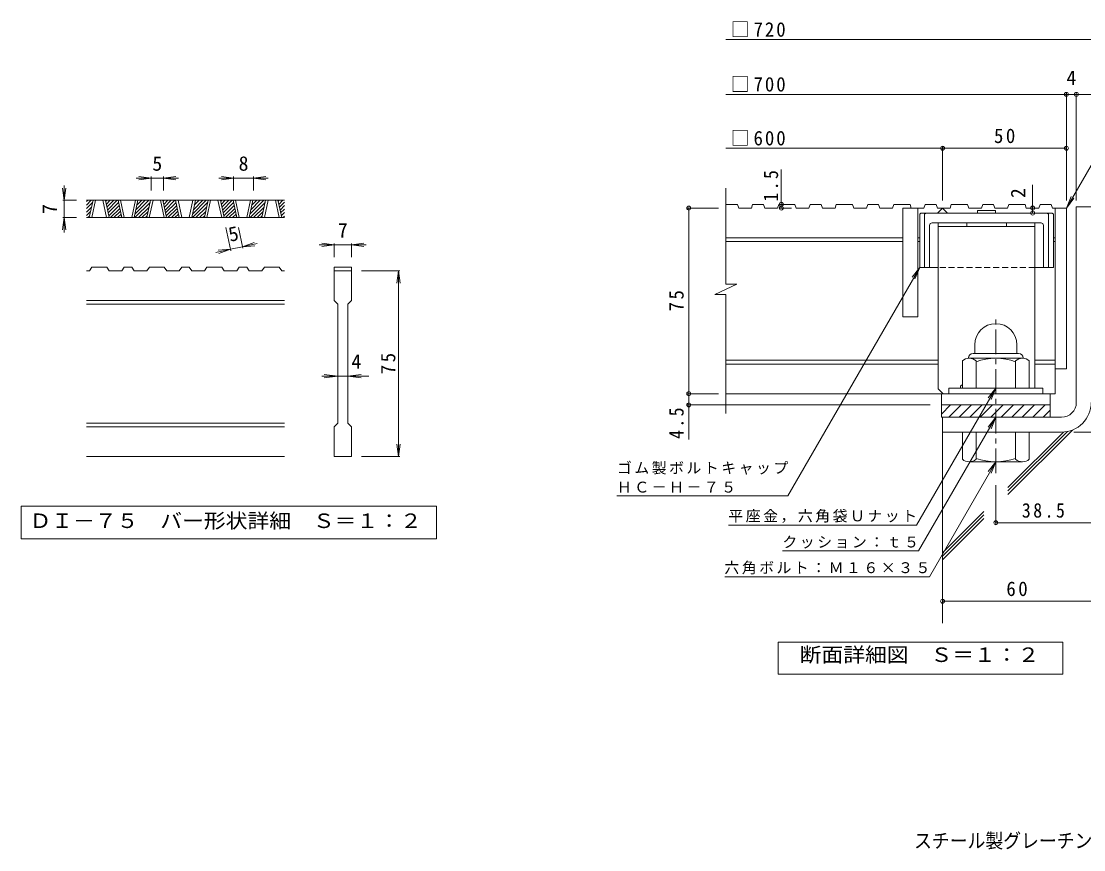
# Model space of a CAD drawing. Units: millimetres on the paper, enlarged 10 times, with parts at other scales. Extents: x -2048 to 2405, y -1938 to 1629.
# Drawn here: x -2048 to 97, y -1890 to -216 of the extents above; entities that cross this region are included whole.
import ezdxf
from ezdxf.enums import TextEntityAlignment as Align

# ---------------------------------------------------------------- set-up
doc = ezdxf.new("R2010")
doc.units = ezdxf.units.MM
doc.header["$LTSCALE"] = 10
doc.header["$PDMODE"] = 32
doc.header["$PDSIZE"] = 8
doc.linetypes.add('CHAIN1', pattern=[8, 5, -1, 1, -1])
doc.linetypes.add('DASHED1', pattern=[1.8, 1.2, -0.6])
for name, color, linetype, lineweight in [('D-0', 3, 'Continuous', 9), ('D-1', 2, 'Continuous', 9), ('D-2', 3, 'Continuous', 9), ('D-4', 7, 'Continuous', 9), ('D-5', 7, 'Continuous', 9), ('D-6', 6, 'Continuous', 9), ('D-7', 6, 'Continuous', 9), ('D-8', 4, 'Continuous', 9)]:
    doc.layers.add(name, color=color, linetype=linetype, lineweight=lineweight)
doc.layers.add('F-F_F-Fﾚｲﾔ', color=2, linetype='Continuous')
doc.styles.add('ＭＳ ゴシック', font='')
doc.styles.get('ＭＳ ゴシック').set_extended_font_data('MS Gothic')

msp = doc.modelspace()

# ---------------------------------------------------------------- linework, layer by layer
at = {"layer": 'D-0'}
for p, q in [((-1516.53, -577.94), (-1916.53, -577.94)), ((-1916.53, -580.58), (-1913.89, -577.94)), ((-1916.53, -587.66), (-1906.82, -577.94)), ((-1910.8, -612.94), (-1903.31, -577.94)), ((-1905.8, -612.94), (-1898.31, -577.94)), ((-1883.31, -577.94), (-1875.82, -612.94)), ((-1878.31, -577.94), (-1870.82, -612.94)), ((-1877.82, -580.22), (-1875.54, -577.94)), ((-1876.57, -586.05), (-1868.47, -577.94)), ((-1875.33, -591.87), (-1861.4, -577.94)), ((-1874.08, -597.7), (-1854.33, -577.94)), ((-1845.25, -612.94), (-1852.74, -577.94)), ((-1840.25, -612.94), (-1847.74, -577.94)), ((-1817.76, -577.94), (-1825.25, -612.94)), ((-1812.74, -577.94), (-1820.23, -612.94)), ((-1818.75, -606), (-1790.69, -577.94)), ((-1816.82, -597), (-1797.76, -577.94)), ((-1814.9, -588.01), (-1804.83, -577.94)), ((-1812.97, -579.01), (-1811.9, -577.94)), ((-1794.67, -612.94), (-1787.18, -577.94)), ((-1789.67, -612.94), (-1782.18, -577.94)), ((-1767.18, -577.94), (-1759.69, -612.94)), ((-1762.18, -577.94), (-1754.69, -612.94)), ((-1761.69, -580.22), (-1759.41, -577.94)), ((-1760.44, -586.05), (-1752.34, -577.94)), ((-1759.2, -591.87), (-1745.27, -577.94)), ((-1757.95, -597.7), (-1738.2, -577.94)), ((-1729.12, -612.94), (-1736.61, -577.94)), ((-1724.12, -612.94), (-1731.61, -577.94)), ((-1701.63, -577.94), (-1709.12, -612.94)), ((-1696.61, -577.94), (-1704.1, -612.94)), ((-1702.61, -606), (-1674.56, -577.94)), ((-1700.69, -597), (-1681.63, -577.94)), ((-1698.76, -588.01), (-1688.7, -577.94)), ((-1696.84, -579.01), (-1695.77, -577.94)), ((-1678.53, -612.94), (-1671.04, -577.94)), ((-1673.53, -612.94), (-1666.04, -577.94)), ((-1651.04, -577.94), (-1643.55, -612.94)), ((-1646.04, -577.94), (-1638.55, -612.94)), ((-1645.56, -580.22), (-1643.28, -577.94)), ((-1644.31, -586.05), (-1636.21, -577.94)), ((-1643.06, -591.87), (-1629.14, -577.94)), ((-1641.82, -597.7), (-1622.06, -577.94)), ((-1612.99, -612.94), (-1620.48, -577.94)), ((-1607.99, -612.94), (-1615.48, -577.94)), ((-1585.5, -577.94), (-1592.99, -612.94)), ((-1580.48, -577.94), (-1587.97, -612.94)), ((-1586.48, -606), (-1558.43, -577.94)), ((-1584.56, -597), (-1565.5, -577.94)), ((-1582.63, -588.01), (-1572.57, -577.94)), ((-1580.71, -579.01), (-1579.64, -577.94)), ((-1562.4, -612.94), (-1554.91, -577.94)), ((-1557.4, -612.94), (-1549.91, -577.94)), ((-1534.91, -577.94), (-1527.42, -612.94)), ((-1529.91, -577.94), (-1522.42, -612.94)), ((-1529.42, -580.22), (-1527.15, -577.94)), ((-1528.18, -586.05), (-1520.07, -577.94)), ((-1916.53, -594.73), (-1904.28, -582.47)), ((-1916.53, -601.8), (-1906.2, -591.47)), ((-1916.53, -608.87), (-1908.13, -600.46)), ((-1872.83, -603.52), (-1851.78, -582.46)), ((-1871.59, -609.34), (-1850.53, -588.29)), ((-1868.12, -612.94), (-1849.28, -594.11)), ((-1861.04, -612.94), (-1848.04, -599.93)), ((-1818.62, -612.94), (-1788.14, -582.47)), ((-1811.55, -612.94), (-1790.07, -591.47)), ((-1804.48, -612.94), (-1792, -600.46)), ((-1756.7, -603.52), (-1735.64, -582.46)), ((-1755.46, -609.34), (-1734.4, -588.29)), ((-1751.98, -612.94), (-1733.15, -594.11)), ((-1744.91, -612.94), (-1731.9, -599.93)), ((-1702.49, -612.94), (-1672.01, -582.47)), ((-1695.42, -612.94), (-1673.94, -591.47)), ((-1688.34, -612.94), (-1675.86, -600.46)), ((-1640.57, -603.52), (-1619.51, -582.46)), ((-1639.32, -609.34), (-1618.26, -588.29)), ((-1635.85, -612.94), (-1617.02, -594.11)), ((-1628.78, -612.94), (-1615.77, -599.93)), ((-1586.35, -612.94), (-1555.88, -582.47)), ((-1579.28, -612.94), (-1557.81, -591.47)), ((-1572.21, -612.94), (-1559.73, -600.46)), ((-1526.93, -591.87), (-1516.53, -581.47)), ((-1525.68, -597.7), (-1516.53, -588.54)), ((-1524.44, -603.52), (-1516.53, -595.61)), ((-1516.53, -612.94), (-1916.53, -612.94)), ((-1913.54, -612.94), (-1910.05, -609.46)), ((-1853.97, -612.94), (-1846.79, -605.76)), ((-1846.9, -612.94), (-1845.54, -611.58)), ((-1797.41, -612.94), (-1793.92, -609.46)), ((-1737.84, -612.94), (-1730.66, -605.76)), ((-1730.77, -612.94), (-1729.41, -611.58)), ((-1681.27, -612.94), (-1677.79, -609.46)), ((-1621.71, -612.94), (-1614.53, -605.76)), ((-1614.64, -612.94), (-1613.28, -611.58)), ((-1565.14, -612.94), (-1561.66, -609.46)), ((-1523.19, -609.34), (-1516.53, -602.69)), ((-1519.72, -612.94), (-1516.53, -609.76)), ((-1910.71, -720.44), (-1916.53, -720.44)), ((-1910.71, -720.44), (-1905.71, -712.94)), ((-1875.73, -712.94), (-1905.71, -712.94)), ((-1875.73, -712.94), (-1870.73, -720.44)), ((-1845.17, -720.44), (-1870.73, -720.44)), ((-1845.17, -720.44), (-1840.17, -712.94)), ((-1825.17, -712.94), (-1840.17, -712.94)), ((-1825.17, -712.94), (-1820.15, -720.44)), ((-1794.58, -720.44), (-1820.15, -720.44)), ((-1794.58, -720.44), (-1789.58, -712.94)), ((-1759.6, -712.94), (-1789.58, -712.94)), ((-1759.6, -712.94), (-1754.6, -720.44)), ((-1729.03, -720.44), (-1754.6, -720.44)), ((-1729.03, -720.44), (-1724.03, -712.94)), ((-1709.03, -712.94), (-1724.03, -712.94)), ((-1709.03, -712.94), (-1704.01, -720.44)), ((-1678.45, -720.44), (-1704.01, -720.44)), ((-1678.45, -720.44), (-1673.45, -712.94)), ((-1643.47, -712.94), (-1673.45, -712.94)), ((-1643.47, -712.94), (-1638.47, -720.44)), ((-1612.9, -720.44), (-1638.47, -720.44)), ((-1612.9, -720.44), (-1607.9, -712.94)), ((-1592.9, -712.94), (-1607.9, -712.94)), ((-1592.9, -712.94), (-1587.88, -720.44)), ((-1562.32, -720.44), (-1587.88, -720.44)), ((-1562.32, -720.44), (-1557.32, -712.94)), ((-1527.34, -712.94), (-1557.32, -712.94)), ((-1527.34, -712.94), (-1522.34, -720.44)), ((-1516.53, -720.44), (-1522.34, -720.44)), ((-1416.53, -712.94), (-1416.53, -720.44)), ((-1416.53, -720.44), (-1381.53, -720.44)), ((-1416.53, -780.44), (-1416.53, -720.44)), ((-1381.53, -720.44), (-1381.53, -780.44)), ((-1516.53, -780.44), (-1916.53, -780.44)), ((-1516.53, -787.94), (-1916.53, -787.94)), ((-1416.53, -780.44), (-1409.03, -787.94)), ((-1409.03, -1027.94), (-1409.03, -787.94)), ((-1389.03, -787.94), (-1381.53, -780.44)), ((-1389.03, -787.94), (-1389.03, -1027.94)), ((-1516.53, -1027.94), (-1916.53, -1027.94)), ((-1416.53, -1035.44), (-1409.03, -1027.94)), ((-1389.03, -1027.94), (-1381.53, -1035.44)), ((-1516.53, -1035.44), (-1916.53, -1035.44)), ((-1416.53, -1095.44), (-1416.53, -1035.44)), ((-1381.53, -1035.44), (-1381.53, -1095.44)), ((-1516.53, -1095.44), (-1916.53, -1095.44)), ((-1381.53, -1095.44), (-1416.53, -1095.44))]:
    msp.add_line(p, q, dxfattribs=at)
msp.add_lwpolyline([(-1416.53, -712.94), (-1381.53, -712.94), (-1381.53, -720.44)], dxfattribs=at)
at = {"layer": 'D-0', "color": 7}
msp.add_lwpolyline([(-2048.19, -1195.44), (-2048.19, -1261.89), (-1209.88, -1261.89), (-1209.88, -1195.44)], close=True, dxfattribs=at)
at = {"layer": 'D-1'}
for p, q in [((81.95, -591.09), (111.95, -591.09)), ((81.95, -986.09), (81.95, -591.09)), ((-123.05, -869.59), (-123.05, -887.09)), ((-38.05, -869.54), (-38.05, -887.09)), ((-135.55, -896.09), (-135.55, -897.09)), ((-26.8, -897.09), (-134.3, -897.09)), ((-126.55, -887.09), (-34.55, -887.09)), ((-25.55, -896.09), (-25.55, -897.09)), ((-148.05, -957.09), (-148.05, -902.28)), ((-120.55, -957.09), (-120.55, -902.28)), ((-40.55, -957.09), (-40.55, -902.28)), ((-13.05, -957.09), (-13.05, -902.28)), ((14.45, -957.09), (-175.55, -957.09)), ((-175.55, -968.59), (-175.55, -957.09)), ((14.45, -968.59), (14.45, -957.09)), ((-190.55, -991.09), (29.45, -991.09)), ((-190.55, -1016.09), (-190.55, -991.09)), ((-190.55, -1009.77), (-171.87, -991.09)), ((-175.66, -1016.09), (-150.66, -991.09)), ((-154.44, -1016.09), (-129.44, -991.09)), ((-133.23, -1016.09), (-108.23, -991.09)), ((-112.02, -1016.09), (-87.02, -991.09)), ((-90.8, -1016.09), (-65.8, -991.09)), ((-69.59, -1016.09), (-44.59, -991.09)), ((-48.38, -1016.09), (-23.38, -991.09)), ((-27.16, -1016.09), (-2.16, -991.09)), ((-5.95, -1016.09), (19.05, -991.09)), ((15.26, -1016.09), (29.45, -1001.9)), ((29.45, -1016.09), (29.45, -991.09)), ((51.95, -1016.09), (-190.55, -1016.09)), ((-188.05, -1016.09), (-188.05, -1046.09)), ((51.95, -1046.09), (-188.05, -1046.09)), ((-148.05, -1046.09), (-148.05, -1100.9)), ((-120.55, -1046.09), (-120.55, -1100.9)), ((-40.55, -1046.09), (-40.55, -1100.9)), ((-13.05, -1046.09), (-13.05, -1100.9)), ((-26.8, -1106.09), (-134.3, -1106.09))]:
    msp.add_line(p, q, dxfattribs=at)
at = {"layer": 'D-1', "linetype": 'CHAIN1'}
msp.add_line((-80.55, -1128.95), (-80.55, -810.58), dxfattribs=at)
at = {"layer": 'D-1'}
for centre, radius, start, end in [((-80.55, -869.59), 42.5, 90, 180), ((-80.5, -869.54), 42.45, 0, 90), ((-134.3, -917.89), 20.8, 48.6201, 131.38164), ((-126.55, -896.09), 9, 90, 180), ((-80.55, -1017.09), 120, 70.52881, 109.47119), ((-26.8, -917.89), 20.8, 48.61835, 131.37988), ((-34.55, -896.09), 9, 0, 90), ((51.95, -986.09), 30, 270, 0), ((51.95, -986.09), 60, 270, 0), ((-134.3, -1085.29), 20.8, 228.61835, 311.37988), ((-80.55, -986.09), 120, 250.52881, 289.47119), ((-26.8, -1085.29), 20.8, 228.6201, 311.38164)]:
    msp.add_arc(centre, radius, start, end, dxfattribs=at)
at = {"layer": 'D-2'}
for p, q in [((-625.72, -747.44), (-625.72, -553.59)), ((-602.2, -586.09), (-625.72, -586.09)), ((-602.2, -586.09), (-599.64, -593.59)), ((-574.08, -593.59), (-599.64, -593.59)), ((-549.48, -586.09), (-546.93, -593.59)), ((-521.36, -593.59), (-546.93, -593.59)), ((-486.07, -586.09), (-483.51, -593.59)), ((-457.95, -593.59), (-483.51, -593.59)), ((-433.35, -586.09), (-430.8, -593.59)), ((-405.23, -593.59), (-430.8, -593.59)), ((-369.94, -586.09), (-367.38, -593.59)), ((-341.81, -593.59), (-367.38, -593.59)), ((-317.22, -586.09), (-314.66, -593.59)), ((-289.1, -593.59), (-314.66, -593.59)), ((-268.05, -593.59), (-268.05, -813.59)), ((-225.68, -593.59), (-268.05, -593.59)), ((-253.8, -586.09), (-251.25, -593.59)), ((-238.05, -593.59), (-238.05, -813.59)), ((-201.09, -586.09), (-198.53, -593.59)), ((-172.97, -593.59), (-198.53, -593.59)), ((-137.67, -586.09), (-135.12, -593.59)), ((-84.96, -586.09), (-82.4, -593.59)), ((-56.83, -593.59), (-82.4, -593.59)), ((-21.54, -586.09), (-18.98, -593.59)), ((31.18, -586.09), (33.73, -593.59)), ((61.95, -593.59), (33.73, -593.59)), ((39.45, -593.59), (39.45, -968.59)), ((61.95, -593.59), (61.95, -918.59)), ((-268.05, -653.59), (-625.72, -653.59)), ((-268.05, -661.09), (-625.72, -661.09)), ((-234.3, -653.59), (-238.05, -653.59)), ((-234.3, -661.09), (-238.05, -661.09)), ((39.45, -653.59), (35.7, -653.59)), ((39.45, -661.09), (35.7, -661.09)), ((-647.84, -768.14), (-603.24, -747.44)), ((-603.24, -747.44), (-625.72, -747.44)), ((-647.84, -768.14), (-625.72, -768.14)), ((-625.72, -1008.59), (-625.72, -768.14)), ((-238.05, -813.59), (-268.05, -813.59)), ((-196.8, -901.09), (-625.72, -901.09)), ((-196.8, -908.59), (-625.72, -908.59)), ((39.45, -901.09), (-1.8, -901.09)), ((39.45, -908.59), (-1.8, -908.59)), ((61.95, -918.59), (39.45, -918.59)), ((39.45, -968.59), (-625.72, -968.59)), ((-190.55, -991.09), (-190.55, -968.59)), ((29.45, -991.09), (29.45, -968.59)), ((-190.55, -991.09), (29.45, -991.09))]:
    msp.add_line(p, q, dxfattribs=at)
for points in [[(-549.48, -586.09), (-571.52, -586.09), (-574.08, -593.59)], [(-486.07, -586.09), (-518.81, -586.09), (-521.36, -593.59)], [(-433.35, -586.09), (-455.39, -586.09), (-457.95, -593.59)], [(-369.94, -586.09), (-402.67, -586.09), (-405.23, -593.59)], [(-317.22, -586.09), (-339.26, -586.09), (-341.81, -593.59)], [(-253.8, -586.09), (-286.54, -586.09), (-289.1, -593.59)], [(-201.09, -586.09), (-223.13, -586.09), (-225.68, -593.59)], [(-198.05, -603.59), (-188.05, -593.59), (-178.05, -603.59)], [(-137.67, -586.09), (-170.41, -586.09), (-172.97, -593.59)], [(-84.96, -586.09), (-107, -586.09), (-109.55, -593.59), (-135.12, -593.59)], [(-21.54, -586.09), (-54.28, -586.09), (-56.83, -593.59)], [(31.18, -586.09), (9.14, -586.09), (6.58, -593.59), (-18.98, -593.59)]]:
    msp.add_lwpolyline(points, dxfattribs=at)
at = {"layer": 'D-4'}
for p, q in [((-625.72, -253.22), (111.95, -253.22)), ((-625.72, -363.92), (141.31, -363.92)), ((61.95, -578.13), (61.95, -360.92)), ((81.95, -578.13), (81.95, -360.92)), ((-188.05, -578.13), (-188.05, -469.67)), ((-625.72, -472.67), (61.95, -472.67)), ((-1786.03, -532.94), (-1816.03, -532.94)), ((-1786.03, -532.94), (-1810.82, -529.68)), ((-1786.03, -532.94), (-1810.82, -536.21)), ((-1786.03, -529.94), (-1786.03, -557.94)), ((-1761.03, -532.94), (-1786.03, -532.94)), ((-1761.03, -532.94), (-1736.25, -529.68)), ((-1761.03, -529.94), (-1761.03, -557.94)), ((-1761.03, -532.94), (-1736.25, -536.21)), ((-1761.03, -532.94), (-1731.03, -532.94)), ((-1619.34, -532.94), (-1649.34, -532.94)), ((-1619.34, -532.94), (-1644.12, -529.68)), ((-1619.34, -532.94), (-1644.12, -536.21)), ((-1619.34, -529.94), (-1619.34, -557.94)), ((-1579.34, -532.94), (-1619.34, -532.94)), ((-1579.34, -532.94), (-1554.55, -529.68)), ((-1579.34, -529.94), (-1579.34, -557.94)), ((-1579.34, -532.94), (-1554.55, -536.21)), ((-1579.34, -532.94), (-1549.34, -532.94)), ((-513.76, -586.09), (-513.76, -515.81)), ((-1961.53, -577.94), (-1964.8, -553.16)), ((-1961.53, -577.94), (-1961.53, -547.94)), ((-1961.53, -577.94), (-1958.27, -553.16)), ((-6.2, -593.59), (-6.2, -546.44)), ((-1964.53, -577.94), (-1936.53, -577.94)), ((-1961.53, -577.94), (-1961.53, -612.94)), ((-640.44, -593.59), (-703.44, -593.59)), ((-700.44, -1061.36), (-700.44, -593.59)), ((-516.76, -593.59), (-493.1, -593.59)), ((-513.76, -586.09), (-513.76, -593.59)), ((-6.2, -603.59), (-6.2, -593.59)), ((-1961.53, -612.94), (-1964.8, -637.73)), ((-1964.53, -612.94), (-1936.53, -612.94)), ((-1961.53, -612.94), (-1958.27, -637.73)), ((-1961.53, -612.94), (-1961.53, -642.94)), ((-1625.24, -679.78), (-1635.36, -632.5)), ((-1600.79, -674.55), (-1609.79, -632.5)), ((-1601.42, -671.62), (-1577.87, -663.24)), ((-1416.53, -667.94), (-1441.32, -664.68)), ((-1416.53, -664.94), (-1416.53, -692.94)), ((-1381.53, -667.94), (-1356.75, -664.68)), ((-1381.53, -664.94), (-1381.53, -692.94)), ((-1625.87, -676.85), (-1655.2, -683.12)), ((-1625.87, -676.85), (-1650.79, -678.84)), ((-1625.87, -676.85), (-1649.42, -685.22)), ((-1601.42, -671.62), (-1625.87, -676.85)), ((-1601.42, -671.62), (-1572.08, -665.34)), ((-1601.42, -671.62), (-1576.5, -669.62)), ((-1416.53, -667.94), (-1446.53, -667.94)), ((-1416.53, -667.94), (-1441.32, -671.21)), ((-1381.53, -667.94), (-1416.53, -667.94)), ((-1381.53, -667.94), (-1356.75, -671.21)), ((-1381.53, -667.94), (-1351.53, -667.94)), ((-1283.53, -720.44), (-1361.53, -720.44)), ((-1286.53, -720.44), (-1289.8, -745.23)), ((-1286.53, -720.44), (-1283.27, -745.23)), ((-1286.53, -1095.44), (-1286.53, -720.44)), ((-1409.03, -932.94), (-1441.53, -932.94)), ((-1409.03, -932.94), (-1436.32, -929.68)), ((-1409.03, -932.94), (-1436.32, -936.21)), ((-1389.03, -932.94), (-1409.03, -932.94)), ((-1389.03, -932.94), (-1361.75, -929.68)), ((-1389.03, -932.94), (-1361.75, -936.21)), ((-1389.03, -932.94), (-1346.53, -932.94)), ((-640.44, -968.59), (-703.44, -968.59)), ((-213.05, -991.09), (-703.44, -991.09)), ((76.95, -1046.09), (336, -1046.09)), ((-1286.53, -1095.44), (-1289.8, -1070.66)), ((-1286.53, -1095.44), (-1283.27, -1070.66)), ((-1283.53, -1095.44), (-1361.53, -1095.44)), ((-80.55, -1153.62), (-80.55, -1232.27)), ((-80.55, -1229.27), (111.95, -1229.27)), ((-188.05, -1387.67), (237.21, -1387.67))]:
    msp.add_line(p, q, dxfattribs=at)
at = {"layer": 'D-4', "color": 2}
msp.add_lwpolyline([(-520.05, -1535.24), (-520.05, -1470.24), (54.95, -1470.24), (54.95, -1535.24)], close=True, dxfattribs=at)
at = {"layer": 'D-4'}
for p in [(61.95, -363.92), (81.95, -363.92), (-188.05, -472.67), (61.95, -472.67), (-700.44, -593.59), (-513.76, -586.09), (-513.76, -593.59), (-6.2, -593.59), (-6.2, -603.59), (-700.44, -968.59), (-700.44, -991.09), (-80.55, -1229.27), (-188.05, -1387.67)]:
    msp.add_point(p, dxfattribs=at)
at = {"layer": 'D-5'}
for p, q in [((61.95, -593.59), (168.37, -409.25)), ((61.95, -593.59), (71.51, -570.49)), ((61.95, -593.59), (77.17, -573.76)), ((-234.3, -713.59), (-500.48, -1174.63)), ((-234.3, -713.59), (-249.52, -733.42)), ((-234.3, -713.59), (-243.87, -736.69)), ((-80.55, -957.09), (-240.56, -1234.23)), ((-80.55, -957.09), (-95.77, -976.92)), ((-80.55, -957.09), (-90.12, -980.19)), ((-80.55, -1016.09), (-236.41, -1286.05)), ((-80.55, -1016.09), (-95.77, -1035.92)), ((-80.55, -1016.09), (-90.12, -1039.19)), ((-80.55, -1106.09), (-214.55, -1338.19)), ((-80.55, -1106.09), (-95.77, -1125.92)), ((-80.55, -1106.09), (-90.12, -1129.19)), ((-845.48, -1174.63), (-500.48, -1174.63)), ((-620.56, -1234.23), (-240.56, -1234.23)), ((-511.41, -1286.05), (-236.41, -1286.05)), ((-627.69, -1338.19), (-214.55, -1338.19))]:
    msp.add_line(p, q, dxfattribs=at)
at = {"layer": 'D-6'}
for p, q in [((-188.05, -1046.09), (-188.05, -1432.24)), ((-56.21, -1172.06), (73.94, -1041.92)), ((-56.21, -1164.99), (63.89, -1044.89)), ((-56.21, -1157.92), (55.74, -1045.97)), ((-188.05, -1289.76), (-104.63, -1206.35)), ((-188.05, -1296.83), (-104.63, -1213.41)), ((-188.05, -1303.91), (-104.63, -1220.49))]:
    msp.add_line(p, q, dxfattribs=at)
at = {"layer": 'D-7'}
for p, q in [((-117.5, -598.59), (-117.5, -603.59)), ((-81.11, -598.59), (-117.5, -598.59)), ((-81.11, -598.59), (-81.11, -603.59)), ((-234.3, -606.09), (-231.8, -603.59)), ((-234.3, -606.09), (-234.3, -713.59)), ((33.2, -603.59), (-231.8, -603.59)), ((-224.3, -606.09), (-221.8, -603.59)), ((-224.3, -606.09), (-224.3, -713.59)), ((25.7, -606.09), (23.2, -603.59)), ((25.7, -606.09), (25.7, -713.59)), ((35.7, -606.09), (33.2, -603.59)), ((35.7, -606.09), (35.7, -713.59)), ((-214.3, -628.59), (-214.3, -713.59)), ((10.7, -623.59), (-209.3, -623.59)), ((15.7, -628.59), (15.7, -713.59)), ((-196.8, -713.59), (-234.3, -713.59)), ((35.7, -713.59), (-1.8, -713.59))]:
    msp.add_line(p, q, dxfattribs=at)
at = {"layer": 'D-7', "linetype": 'DASHED1'}
msp.add_line((-1.8, -713.59), (-196.8, -713.59), dxfattribs=at)
at = {"layer": 'D-7'}
for centre, start, end in [((-209.3, -628.59), 90, 180), ((10.7, -628.59), 0, 90)]:
    msp.add_arc(centre, 5, start, end, dxfattribs=at)
at = {"layer": 'D-8'}
for p, q in [((-1.8, -623.59), (-196.8, -623.59)), ((-196.8, -958.59), (-196.8, -623.59)), ((-1.8, -631.09), (-196.8, -631.09)), ((-139.3, -623.59), (-139.3, -631.09)), ((-59.3, -623.59), (-59.3, -631.09)), ((-1.8, -957.09), (-1.8, -623.59)), ((-196.8, -958.59), (-186.8, -968.59))]:
    msp.add_line(p, q, dxfattribs=at)
msp.add_lwpolyline([(-151.8, -957.09), (-151.8, -953.59), (-148.05, -949.84)], dxfattribs=at)

# ---------------------------------------------------------------- texts
at = {"layer": 'D-0', "color": 2, "style": 'ＭＳ ゴシック', "width": 1.1}
msp.add_text('ＤＩ－７５\u3000バー形状詳細\u3000Ｓ＝１：２', height=29.33, dxfattribs=at).set_placement((-2031.53, -1248.67), align=Align.BOTTOM_LEFT)
at = {"layer": 'D-4', "color": 2, "style": 'ＭＳ ゴシック'}
for s, p in [('4', (61.95, -353.92)), ('5', (-1783.53, -526.94)), ('8', (-1609.34, -526.94)), ('7', (-1409.03, -661.94)), ('4', (-1381.53, -926.94))]:
    msp.add_text(s, height=29.33, dxfattribs=at).set_placement(p, align=Align.BOTTOM_LEFT)
for s, rotation, p in [('2', 90, (-12.2, -573.39)), ('7', 90, (-1967.53, -605.44)), ('5', 12.079, (-1624.68, -670.46))]:
    msp.add_text(s, height=29.33, rotation=rotation, dxfattribs=at).set_placement(p, align=Align.BOTTOM_LEFT)
at = {"layer": 'D-4', "color": 2, "style": 'ＭＳ ゴシック', "width": 1.1}
msp.add_text('断面詳細図\u3000Ｓ＝１：２', height=29.33, dxfattribs=at).set_placement((-476.62, -1519.27), align=Align.BOTTOM_LEFT)
at = {"layer": 'D-4', "color": 2, "char_height": 29.33, "attachment_point": 7, "style": 'ＭＳ ゴシック'}
for s, insert in [('\\T1.21;\\W0.95;□720', (-615.72, -248.17)), ('\\T1.21;\\W0.95;□700', (-615.72, -358.87)), ('\\T1.21;\\W0.95;□600', (-615.72, -467.67)), ('\\T1.27;\\W0.95;50', (-84.3, -462.67)), ('\\T1.28;\\W0.9;38.5', (-28.05, -1219.27)), ('\\T1.27;\\W0.95;60', (-59.3, -1377.67))]:
    msp.add_mtext(s, dxfattribs=dict(at, insert=insert))
at = {"layer": 'D-4', "color": 2, "char_height": 29.33, "attachment_point": 7, "rotation": 90, "style": 'ＭＳ ゴシック'}
for s, insert in [('\\T1.27;\\W0.9;1.5', (-519.76, -580.51)), ('\\T1.27;\\W0.95;75', (-710.44, -802.34)), ('\\T1.27;\\W0.95;75', (-1292.53, -929.19)), ('\\T1.27;\\W0.9;4.5', (-710.44, -1059.91))]:
    msp.add_mtext(s, dxfattribs=dict(at, insert=insert))
at = {"layer": 'D-5', "char_height": 21.99, "attachment_point": 7, "style": 'ＭＳ ゴシック'}
for s, insert in [('\\T1.17;ゴム製ボルトキャップ', (-845.48, -1132.13)), ('\\T1.17;ＨＣ－Ｈ－７５', (-845.48, -1168.59)), ('\\T1.17;平座金，六角袋Ｕナット', (-620.56, -1229.57)), ('\\T1.17;クッション：ｔ５', (-511.41, -1281.39)), ('\\T1.17;六角ボルト：Ｍ１６×３５', (-628.62, -1333.53))]:
    msp.add_mtext(s, dxfattribs=dict(at, insert=insert))
at = {"layer": 'F-F_F-Fﾚｲﾔ', "style": 'ＭＳ ゴシック', "width": 0.9}
msp.add_text('スチール製グレーチング\u3000ゴム製ボルトキャップ付\u3000ボルト固定式\u3000枠付正方形型', height=29.33, dxfattribs=at).set_placement((-245.68, -1895), align=Align.BOTTOM_LEFT)

doc.saveas('drawing.dxf')
